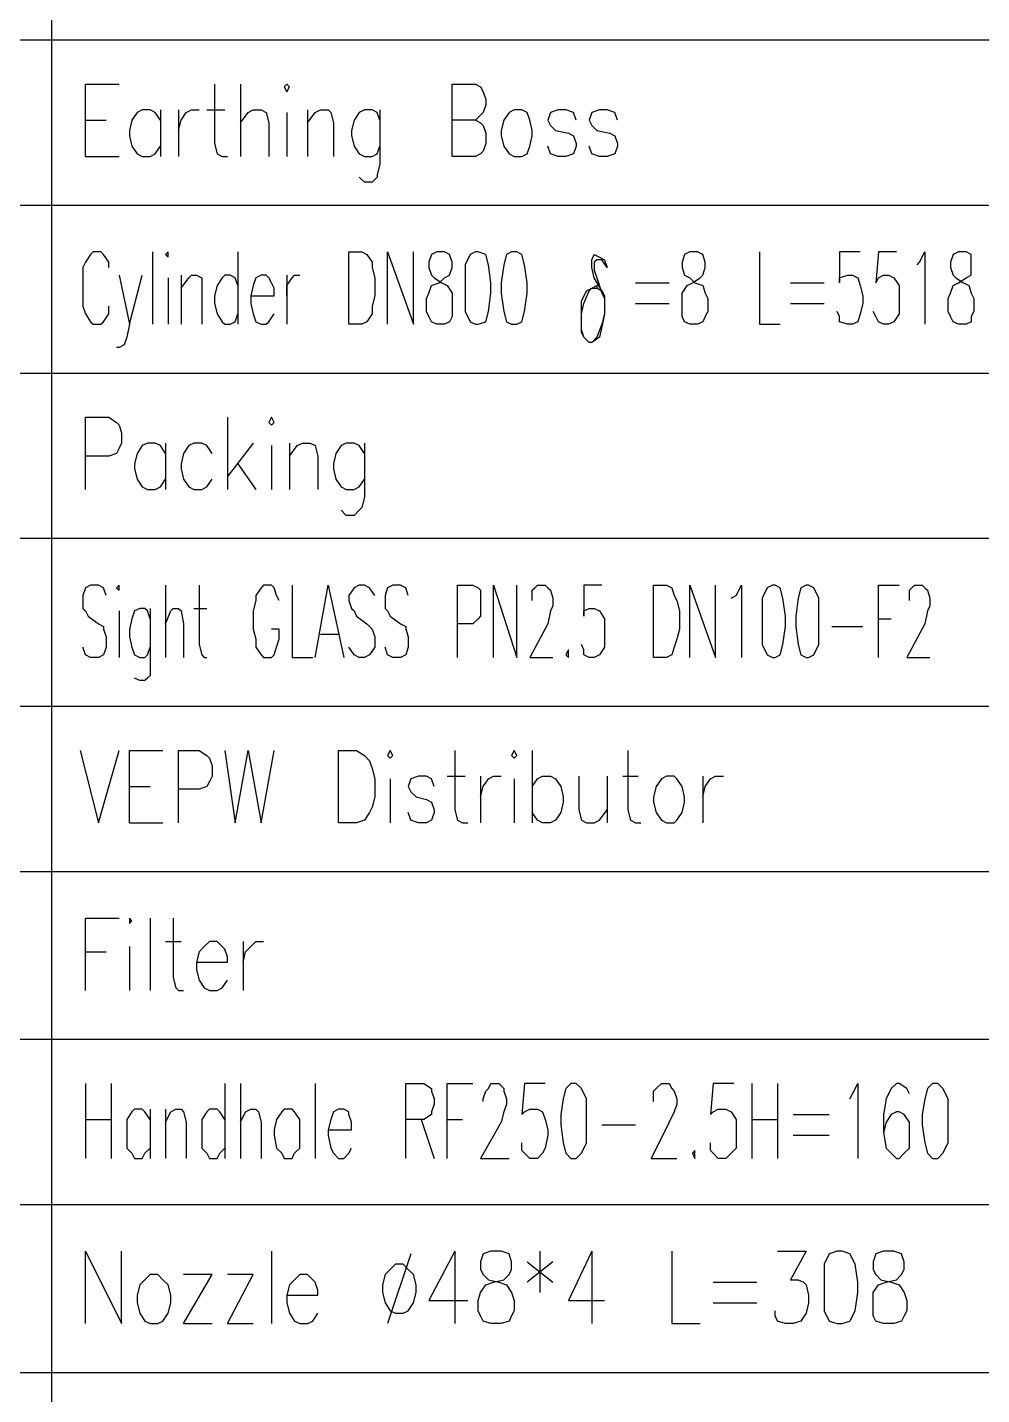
# Model space of a CAD drawing. Extents: x 13.06 to 16.25, y 9.33 to 13.85.
# Drawn here: x 15.475 to 15.7213, y 10.4217 to 10.7747 of the extents above; entities that cross this region are included whole.
import ezdxf

# ---------------------------------------------------------------- set-up
doc = ezdxf.new("R2010")
doc.units = 0
doc.header["$MEASUREMENT"] = 0
doc.linetypes.add('AUSGEZOGEN', pattern=[0])
doc.layers.get('0').update_dxf_attribs({"linetype": 'AUSGEZOGEN'})

msp = doc.modelspace()

# ---------------------------------------------------------------- linework, layer by layer
for points in [[(15.48133, 10.77133), (15.48133, 10.81467)], [(16.19667, 10.77133), (15.22867, 10.77133)], [(15.48133, 10.72867), (15.48133, 10.77133)], [(15.49, 10.74133), (15.49, 10.76), (15.49, 10.76), (15.49867, 10.76)], [(15.52333, 10.76), (15.52333, 10.74467), (15.52333, 10.74467), (15.524, 10.742), (15.524, 10.742), (15.52533, 10.74133), (15.52533, 10.74133), (15.52667, 10.74133)], [(15.53, 10.76), (15.53, 10.74133)], [(15.54133, 10.75933), (15.542, 10.758), (15.542, 10.758), (15.54267, 10.75933), (15.54267, 10.75933), (15.542, 10.76), (15.542, 10.76), (15.54133, 10.75933), (15.54133, 10.75933)], [(15.58467, 10.74133), (15.58467, 10.76), (15.58467, 10.76), (15.59067, 10.76), (15.59067, 10.76), (15.592, 10.75933), (15.592, 10.75933), (15.59267, 10.758), (15.59267, 10.758), (15.59333, 10.756), (15.59333, 10.756), (15.59333, 10.75467), (15.59333, 10.75467), (15.59267, 10.75267), (15.59267, 10.75267), (15.592, 10.752), (15.592, 10.752), (15.59067, 10.75067), (15.59067, 10.75067), (15.58467, 10.75067)], [(15.50933, 10.75067), (15.508, 10.75267), (15.508, 10.75267), (15.50667, 10.75333), (15.50667, 10.75333), (15.50467, 10.75333), (15.50467, 10.75333), (15.50333, 10.75267), (15.50333, 10.75267), (15.502, 10.75067), (15.502, 10.75067), (15.50133, 10.748), (15.50133, 10.748), (15.50133, 10.74667), (15.50133, 10.74667), (15.502, 10.744), (15.502, 10.744), (15.50333, 10.742), (15.50333, 10.742), (15.50467, 10.74133), (15.50467, 10.74133), (15.50667, 10.74133), (15.50667, 10.74133), (15.508, 10.742), (15.508, 10.742), (15.50933, 10.744)], [(15.50933, 10.75333), (15.50933, 10.74133)], [(15.514, 10.75333), (15.514, 10.74133)], [(15.514, 10.748), (15.51467, 10.75067), (15.51467, 10.75067), (15.516, 10.75267), (15.516, 10.75267), (15.51733, 10.75333), (15.51733, 10.75333), (15.51933, 10.75333)], [(15.52133, 10.75333), (15.526, 10.75333)], [(15.53, 10.75), (15.532, 10.75267), (15.532, 10.75267), (15.53333, 10.75333), (15.53333, 10.75333), (15.53533, 10.75333), (15.53533, 10.75333), (15.53667, 10.75267), (15.53667, 10.75267), (15.53733, 10.75), (15.53733, 10.75), (15.53733, 10.74133)], [(15.542, 10.75267), (15.542, 10.74133)], [(15.54733, 10.75333), (15.54733, 10.74133)], [(15.54733, 10.75), (15.54933, 10.75267), (15.54933, 10.75267), (15.55067, 10.75333), (15.55067, 10.75333), (15.55267, 10.75333), (15.55267, 10.75333), (15.55333, 10.75267), (15.55333, 10.75267), (15.554, 10.75), (15.554, 10.75), (15.554, 10.74133)], [(15.566, 10.75067), (15.56533, 10.75267), (15.56533, 10.75267), (15.564, 10.75333), (15.564, 10.75333), (15.562, 10.75333), (15.562, 10.75333), (15.56067, 10.75267), (15.56067, 10.75267), (15.55933, 10.75067), (15.55933, 10.75067), (15.55867, 10.748), (15.55867, 10.748), (15.55867, 10.74667), (15.55867, 10.74667), (15.55933, 10.744), (15.55933, 10.744), (15.56067, 10.742), (15.56067, 10.742), (15.562, 10.74133), (15.562, 10.74133), (15.564, 10.74133), (15.564, 10.74133), (15.56533, 10.742), (15.56533, 10.742), (15.566, 10.744)], [(15.566, 10.75333), (15.566, 10.73933), (15.566, 10.73933), (15.56533, 10.73667), (15.56533, 10.73667), (15.56533, 10.736), (15.56533, 10.736), (15.564, 10.73467), (15.564, 10.73467), (15.562, 10.73467), (15.562, 10.73467), (15.56067, 10.736)], [(15.60067, 10.75333), (15.59933, 10.75267), (15.59933, 10.75267), (15.598, 10.75067), (15.598, 10.75067), (15.59733, 10.748), (15.59733, 10.748), (15.59733, 10.74667), (15.59733, 10.74667), (15.598, 10.744), (15.598, 10.744), (15.59933, 10.742), (15.59933, 10.742), (15.60067, 10.74133), (15.60067, 10.74133), (15.60267, 10.74133), (15.60267, 10.74133), (15.604, 10.742), (15.604, 10.742), (15.60467, 10.744), (15.60467, 10.744), (15.60533, 10.74667), (15.60533, 10.74667), (15.60533, 10.748), (15.60533, 10.748), (15.60467, 10.75067), (15.60467, 10.75067), (15.604, 10.75267), (15.604, 10.75267), (15.60267, 10.75333), (15.60267, 10.75333), (15.60067, 10.75333), (15.60067, 10.75333)], [(15.61667, 10.75067), (15.616, 10.75267), (15.616, 10.75267), (15.614, 10.75333), (15.614, 10.75333), (15.612, 10.75333), (15.612, 10.75333), (15.61, 10.75267), (15.61, 10.75267), (15.60933, 10.75067), (15.60933, 10.75067), (15.61, 10.74933), (15.61, 10.74933), (15.61133, 10.748), (15.61133, 10.748), (15.61467, 10.74733), (15.61467, 10.74733), (15.616, 10.74667), (15.616, 10.74667), (15.61667, 10.74467), (15.61667, 10.74467), (15.61667, 10.744), (15.61667, 10.744), (15.616, 10.742), (15.616, 10.742), (15.614, 10.74133), (15.614, 10.74133), (15.612, 10.74133), (15.612, 10.74133), (15.61, 10.742), (15.61, 10.742), (15.60933, 10.744)], [(15.62733, 10.75067), (15.62667, 10.75267), (15.62667, 10.75267), (15.62467, 10.75333), (15.62467, 10.75333), (15.62267, 10.75333), (15.62267, 10.75333), (15.62067, 10.75267), (15.62067, 10.75267), (15.62, 10.75067), (15.62, 10.75067), (15.62067, 10.74933), (15.62067, 10.74933), (15.622, 10.748), (15.622, 10.748), (15.62533, 10.74733), (15.62533, 10.74733), (15.62667, 10.74667), (15.62667, 10.74667), (15.62733, 10.74467), (15.62733, 10.74467), (15.62733, 10.744), (15.62733, 10.744), (15.62667, 10.742), (15.62667, 10.742), (15.62467, 10.74133), (15.62467, 10.74133), (15.62267, 10.74133), (15.62267, 10.74133), (15.62067, 10.742), (15.62067, 10.742), (15.62, 10.744)], [(15.49, 10.75067), (15.49533, 10.75067)], [(15.59067, 10.75067), (15.592, 10.75), (15.592, 10.75), (15.59267, 10.74933), (15.59267, 10.74933), (15.59333, 10.74733), (15.59333, 10.74733), (15.59333, 10.74467), (15.59333, 10.74467), (15.59267, 10.74267), (15.59267, 10.74267), (15.592, 10.742), (15.592, 10.742), (15.59067, 10.74133), (15.59067, 10.74133), (15.58467, 10.74133)], [(15.49, 10.74133), (15.49867, 10.74133)], [(16.19667, 10.72867), (15.22867, 10.72867)], [(15.48133, 10.68533), (15.48133, 10.72867)], [(15.496, 10.71267), (15.496, 10.714), (15.496, 10.714), (15.49467, 10.716), (15.49467, 10.716), (15.494, 10.71667), (15.494, 10.71667), (15.492, 10.71667), (15.492, 10.71667), (15.49133, 10.716), (15.49133, 10.716), (15.49, 10.714), (15.49, 10.714), (15.48933, 10.71267), (15.48933, 10.71267), (15.48933, 10.70267), (15.48933, 10.70267), (15.49, 10.70067), (15.49, 10.70067), (15.49133, 10.69867), (15.49133, 10.69867), (15.492, 10.698), (15.492, 10.698), (15.494, 10.698), (15.494, 10.698), (15.49467, 10.69867), (15.49467, 10.69867), (15.496, 10.70067), (15.496, 10.70067), (15.496, 10.70267)], [(15.50733, 10.71667), (15.50733, 10.698)], [(15.51067, 10.716), (15.51133, 10.71533), (15.51133, 10.71533), (15.51133, 10.71667), (15.51133, 10.71667), (15.51067, 10.716), (15.51067, 10.716)], [(15.52933, 10.71667), (15.52933, 10.698)], [(15.558, 10.698), (15.558, 10.71667), (15.558, 10.71667), (15.56133, 10.71667), (15.56133, 10.71667), (15.56267, 10.716), (15.56267, 10.716), (15.564, 10.714), (15.564, 10.714), (15.564, 10.71267), (15.564, 10.71267), (15.56467, 10.71), (15.56467, 10.71), (15.56467, 10.70533), (15.56467, 10.70533), (15.564, 10.70267), (15.564, 10.70267), (15.564, 10.70067), (15.564, 10.70067), (15.56267, 10.69867), (15.56267, 10.69867), (15.56133, 10.698), (15.56133, 10.698), (15.558, 10.698), (15.558, 10.698)], [(15.568, 10.698), (15.568, 10.71667), (15.568, 10.71667), (15.57467, 10.698), (15.57467, 10.698), (15.57467, 10.71667)], [(15.58067, 10.71667), (15.57933, 10.716), (15.57933, 10.716), (15.57867, 10.714), (15.57867, 10.714), (15.57867, 10.71267), (15.57867, 10.71267), (15.57933, 10.71067), (15.57933, 10.71067), (15.58, 10.71), (15.58, 10.71), (15.582, 10.70867), (15.582, 10.70867), (15.58333, 10.708), (15.58333, 10.708), (15.58467, 10.706), (15.58467, 10.706), (15.58467, 10.7), (15.58467, 10.7), (15.584, 10.69867), (15.584, 10.69867), (15.58267, 10.698), (15.58267, 10.698), (15.58067, 10.698), (15.58067, 10.698), (15.57933, 10.69867), (15.57933, 10.69867), (15.57867, 10.7), (15.57867, 10.7), (15.578, 10.70133), (15.578, 10.70133), (15.578, 10.70467), (15.578, 10.70467), (15.57867, 10.706), (15.57867, 10.706), (15.57933, 10.708), (15.57933, 10.708), (15.58133, 10.70867), (15.58133, 10.70867), (15.58267, 10.71), (15.58267, 10.71), (15.584, 10.71067), (15.584, 10.71067), (15.58467, 10.71267), (15.58467, 10.71267), (15.58467, 10.714), (15.58467, 10.714), (15.584, 10.716), (15.584, 10.716), (15.58267, 10.71667), (15.58267, 10.71667), (15.58067, 10.71667), (15.58067, 10.71667)], [(15.59067, 10.71667), (15.58933, 10.716), (15.58933, 10.716), (15.588, 10.71333), (15.588, 10.71333), (15.588, 10.70133), (15.588, 10.70133), (15.58933, 10.69867), (15.58933, 10.69867), (15.59067, 10.698), (15.59067, 10.698), (15.59133, 10.698), (15.59133, 10.698), (15.59333, 10.69867), (15.59333, 10.69867), (15.594, 10.70133), (15.594, 10.70133), (15.59467, 10.706), (15.59467, 10.706), (15.59467, 10.70867), (15.59467, 10.70867), (15.594, 10.71333), (15.594, 10.71333), (15.59333, 10.716), (15.59333, 10.716), (15.59133, 10.71667), (15.59133, 10.71667), (15.59067, 10.71667), (15.59067, 10.71667)], [(15.6, 10.71667), (15.59867, 10.716), (15.59867, 10.716), (15.598, 10.71333), (15.598, 10.71333), (15.59733, 10.70867), (15.59733, 10.70867), (15.59733, 10.706), (15.59733, 10.706), (15.598, 10.70133), (15.598, 10.70133), (15.59867, 10.69867), (15.59867, 10.69867), (15.6, 10.698), (15.6, 10.698), (15.60133, 10.698), (15.60133, 10.698), (15.60267, 10.69867), (15.60267, 10.69867), (15.60333, 10.70133), (15.60333, 10.70133), (15.604, 10.706), (15.604, 10.706), (15.604, 10.70867), (15.604, 10.70867), (15.60333, 10.71333), (15.60333, 10.71333), (15.60267, 10.716), (15.60267, 10.716), (15.60133, 10.71667), (15.60133, 10.71667), (15.6, 10.71667), (15.6, 10.71667)], [(15.62, 10.69333), (15.61867, 10.69467), (15.61867, 10.69467), (15.618, 10.696), (15.618, 10.696), (15.618, 10.704), (15.618, 10.704), (15.61933, 10.70667), (15.61933, 10.70667), (15.62067, 10.70733), (15.62067, 10.70733), (15.622, 10.70733), (15.622, 10.70733), (15.62333, 10.70667), (15.62333, 10.70667), (15.62133, 10.71), (15.62133, 10.71), (15.62067, 10.71267), (15.62067, 10.71267), (15.62067, 10.71467), (15.62067, 10.71467), (15.62133, 10.716), (15.62133, 10.716), (15.62267, 10.71533), (15.62267, 10.71533), (15.624, 10.71467), (15.624, 10.71467), (15.62467, 10.71267), (15.62467, 10.71267), (15.62333, 10.71467), (15.62333, 10.71467), (15.622, 10.71467), (15.622, 10.71467), (15.62133, 10.714), (15.62133, 10.714), (15.62133, 10.712), (15.62133, 10.712), (15.622, 10.71), (15.622, 10.71), (15.62333, 10.706), (15.62333, 10.706), (15.624, 10.70467), (15.624, 10.70467), (15.624, 10.70067), (15.624, 10.70067), (15.62333, 10.698), (15.62333, 10.698), (15.622, 10.69467), (15.622, 10.69467), (15.62067, 10.69333), (15.62067, 10.69333), (15.62, 10.69333), (15.62, 10.69333)], [(15.646, 10.71667), (15.64467, 10.716), (15.64467, 10.716), (15.644, 10.714), (15.644, 10.714), (15.644, 10.71267), (15.644, 10.71267), (15.64467, 10.71067), (15.64467, 10.71067), (15.646, 10.71), (15.646, 10.71), (15.64733, 10.70867), (15.64733, 10.70867), (15.64933, 10.708), (15.64933, 10.708), (15.65, 10.706), (15.65, 10.706), (15.65067, 10.70467), (15.65067, 10.70467), (15.65067, 10.70133), (15.65067, 10.70133), (15.65, 10.7), (15.65, 10.7), (15.64933, 10.69867), (15.64933, 10.69867), (15.648, 10.698), (15.648, 10.698), (15.646, 10.698), (15.646, 10.698), (15.64467, 10.69867), (15.64467, 10.69867), (15.644, 10.7), (15.644, 10.7), (15.644, 10.706), (15.644, 10.706), (15.64533, 10.708), (15.64533, 10.708), (15.64667, 10.70867), (15.64667, 10.70867), (15.64867, 10.71), (15.64867, 10.71), (15.64933, 10.71067), (15.64933, 10.71067), (15.65, 10.71267), (15.65, 10.71267), (15.65, 10.714), (15.65, 10.714), (15.64933, 10.716), (15.64933, 10.716), (15.648, 10.71667), (15.648, 10.71667), (15.646, 10.71667), (15.646, 10.71667)], [(15.664, 10.71667), (15.664, 10.698), (15.664, 10.698), (15.66933, 10.698)], [(15.69, 10.71667), (15.68467, 10.71667), (15.68467, 10.71667), (15.68467, 10.70867), (15.68467, 10.70867), (15.68467, 10.71), (15.68467, 10.71), (15.68667, 10.71067), (15.68667, 10.71067), (15.688, 10.71067), (15.688, 10.71067), (15.68933, 10.71), (15.68933, 10.71), (15.69, 10.708), (15.69, 10.708), (15.69067, 10.70533), (15.69067, 10.70533), (15.69067, 10.70333), (15.69067, 10.70333), (15.69, 10.70067), (15.69, 10.70067), (15.68933, 10.69867), (15.68933, 10.69867), (15.688, 10.698), (15.688, 10.698), (15.68667, 10.698), (15.68667, 10.698), (15.68467, 10.69867), (15.68467, 10.69867), (15.68467, 10.7), (15.68467, 10.7), (15.684, 10.70133)], [(15.69933, 10.71667), (15.69467, 10.71667), (15.69467, 10.71667), (15.694, 10.70867), (15.694, 10.70867), (15.69467, 10.71), (15.69467, 10.71), (15.696, 10.71067), (15.696, 10.71067), (15.69733, 10.71067), (15.69733, 10.71067), (15.69867, 10.71), (15.69867, 10.71), (15.7, 10.708), (15.7, 10.708), (15.7, 10.70067), (15.7, 10.70067), (15.69867, 10.69867), (15.69867, 10.69867), (15.69733, 10.698), (15.69733, 10.698), (15.696, 10.698), (15.696, 10.698), (15.69467, 10.69867), (15.69467, 10.69867), (15.694, 10.7), (15.694, 10.7), (15.69333, 10.70133)], [(15.70467, 10.71333), (15.70533, 10.714), (15.70533, 10.714), (15.70667, 10.71667), (15.70667, 10.71667), (15.70667, 10.698)], [(15.71533, 10.71667), (15.714, 10.716), (15.714, 10.716), (15.71333, 10.714), (15.71333, 10.714), (15.71333, 10.71267), (15.71333, 10.71267), (15.714, 10.71067), (15.714, 10.71067), (15.71467, 10.71), (15.71467, 10.71), (15.71667, 10.70867), (15.71667, 10.70867), (15.718, 10.708), (15.718, 10.708), (15.71867, 10.706), (15.71867, 10.706), (15.71933, 10.70467), (15.71933, 10.70467), (15.71933, 10.70133), (15.71933, 10.70133), (15.71867, 10.7), (15.71867, 10.7), (15.71867, 10.69867), (15.71867, 10.69867), (15.71733, 10.698), (15.71733, 10.698), (15.71533, 10.698), (15.71533, 10.698), (15.714, 10.69867), (15.714, 10.69867), (15.71333, 10.7), (15.71333, 10.7), (15.71267, 10.70133), (15.71267, 10.70133), (15.71267, 10.70467), (15.71267, 10.70467), (15.71333, 10.706), (15.71333, 10.706), (15.714, 10.708), (15.714, 10.708), (15.71533, 10.70867), (15.71533, 10.70867), (15.71733, 10.71), (15.71733, 10.71), (15.71867, 10.71067), (15.71867, 10.71067), (15.71867, 10.716), (15.71867, 10.716), (15.71733, 10.71667), (15.71733, 10.71667), (15.71533, 10.71667), (15.71533, 10.71667)], [(15.49867, 10.71067), (15.50133, 10.698), (15.50133, 10.698), (15.50467, 10.71067)], [(15.51467, 10.71067), (15.51467, 10.698)], [(15.51467, 10.70733), (15.51667, 10.71), (15.51667, 10.71), (15.51733, 10.71067), (15.51733, 10.71067), (15.51867, 10.71067), (15.51867, 10.71067), (15.52, 10.71), (15.52, 10.71), (15.52, 10.698)], [(15.52933, 10.708), (15.52867, 10.71), (15.52867, 10.71), (15.52733, 10.71067), (15.52733, 10.71067), (15.526, 10.71067), (15.526, 10.71067), (15.52533, 10.71), (15.52533, 10.71), (15.524, 10.708), (15.524, 10.708), (15.52333, 10.70533), (15.52333, 10.70533), (15.52333, 10.70333), (15.52333, 10.70333), (15.524, 10.70067), (15.524, 10.70067), (15.52533, 10.69867), (15.52533, 10.69867), (15.526, 10.698), (15.526, 10.698), (15.52733, 10.698), (15.52733, 10.698), (15.52867, 10.69867), (15.52867, 10.69867), (15.52933, 10.70067)], [(15.53267, 10.70533), (15.53867, 10.70533), (15.53867, 10.70533), (15.53867, 10.70733), (15.53867, 10.70733), (15.538, 10.70867), (15.538, 10.70867), (15.53733, 10.71), (15.53733, 10.71), (15.53667, 10.71067), (15.53667, 10.71067), (15.53533, 10.71067), (15.53533, 10.71067), (15.534, 10.71), (15.534, 10.71), (15.53333, 10.708), (15.53333, 10.708), (15.53267, 10.70533), (15.53267, 10.70533), (15.53267, 10.70333), (15.53267, 10.70333), (15.53333, 10.70067), (15.53333, 10.70067), (15.534, 10.69867), (15.534, 10.69867), (15.53533, 10.698), (15.53533, 10.698), (15.53667, 10.698), (15.53667, 10.698), (15.53733, 10.69867), (15.53733, 10.69867), (15.53867, 10.70067)], [(15.542, 10.71067), (15.542, 10.698)], [(15.542, 10.70533), (15.542, 10.708), (15.542, 10.708), (15.54333, 10.71), (15.54333, 10.71), (15.544, 10.71067), (15.544, 10.71067), (15.54533, 10.71067)], [(15.51133, 10.71), (15.51133, 10.698)], [(15.61867, 10.69467), (15.618, 10.69667), (15.618, 10.69667), (15.618, 10.70067), (15.618, 10.70067), (15.61867, 10.70333), (15.61867, 10.70333), (15.62, 10.70667), (15.62, 10.70667), (15.62067, 10.70733), (15.62067, 10.70733), (15.622, 10.708), (15.622, 10.708), (15.622, 10.70733), (15.622, 10.70733), (15.62333, 10.70667), (15.62333, 10.70667), (15.624, 10.70533), (15.624, 10.70533), (15.624, 10.70067), (15.624, 10.70067), (15.62333, 10.69733), (15.62333, 10.69733), (15.62267, 10.69467), (15.62267, 10.69467), (15.62067, 10.69333)], [(15.632, 10.70867), (15.64067, 10.70867)], [(15.672, 10.70867), (15.68067, 10.70867)], [(15.632, 10.70333), (15.64067, 10.70333)], [(15.672, 10.70333), (15.68067, 10.70333)], [(15.50133, 10.698), (15.50067, 10.69467), (15.50067, 10.69467), (15.5, 10.69267), (15.5, 10.69267), (15.49867, 10.692), (15.49867, 10.692), (15.498, 10.692)], [(16.19667, 10.68533), (15.22867, 10.68533)], [(15.48133, 10.64267), (15.48133, 10.68533)], [(15.49, 10.65533), (15.49, 10.674), (15.49, 10.674), (15.496, 10.674), (15.496, 10.674), (15.498, 10.67267), (15.498, 10.67267), (15.49867, 10.672), (15.49867, 10.672), (15.49933, 10.67), (15.49933, 10.67), (15.49933, 10.66733), (15.49933, 10.66733), (15.49867, 10.666), (15.49867, 10.666), (15.498, 10.66467), (15.498, 10.66467), (15.496, 10.664), (15.496, 10.664), (15.49, 10.664)], [(15.52667, 10.674), (15.52667, 10.65533)], [(15.53733, 10.67267), (15.538, 10.672), (15.538, 10.672), (15.53867, 10.67267), (15.53867, 10.67267), (15.538, 10.674), (15.538, 10.674), (15.53733, 10.67267), (15.53733, 10.67267)], [(15.51067, 10.66467), (15.50933, 10.66667), (15.50933, 10.66667), (15.508, 10.66733), (15.508, 10.66733), (15.506, 10.66733), (15.506, 10.66733), (15.50467, 10.66667), (15.50467, 10.66667), (15.50333, 10.66467), (15.50333, 10.66467), (15.50267, 10.662), (15.50267, 10.662), (15.50267, 10.66067), (15.50267, 10.66067), (15.50333, 10.658), (15.50333, 10.658), (15.50467, 10.656), (15.50467, 10.656), (15.506, 10.65533), (15.506, 10.65533), (15.508, 10.65533), (15.508, 10.65533), (15.50933, 10.656), (15.50933, 10.656), (15.51067, 10.658)], [(15.51067, 10.66733), (15.51067, 10.65533)], [(15.52267, 10.66467), (15.52133, 10.66667), (15.52133, 10.66667), (15.52, 10.66733), (15.52, 10.66733), (15.518, 10.66733), (15.518, 10.66733), (15.51667, 10.66667), (15.51667, 10.66667), (15.51533, 10.66467), (15.51533, 10.66467), (15.51467, 10.662), (15.51467, 10.662), (15.51467, 10.66067), (15.51467, 10.66067), (15.51533, 10.658), (15.51533, 10.658), (15.51667, 10.656), (15.51667, 10.656), (15.518, 10.65533), (15.518, 10.65533), (15.52, 10.65533), (15.52, 10.65533), (15.52133, 10.656), (15.52133, 10.656), (15.52267, 10.658)], [(15.53333, 10.66733), (15.52667, 10.65867)], [(15.538, 10.66667), (15.538, 10.65533)], [(15.54267, 10.66733), (15.54267, 10.65533)], [(15.54267, 10.664), (15.54467, 10.66667), (15.54467, 10.66667), (15.546, 10.66733), (15.546, 10.66733), (15.548, 10.66733), (15.548, 10.66733), (15.54933, 10.66667), (15.54933, 10.66667), (15.55, 10.664), (15.55, 10.664), (15.55, 10.65533)], [(15.562, 10.66467), (15.56067, 10.66667), (15.56067, 10.66667), (15.55933, 10.66733), (15.55933, 10.66733), (15.55733, 10.66733), (15.55733, 10.66733), (15.556, 10.66667), (15.556, 10.66667), (15.55467, 10.66467), (15.55467, 10.66467), (15.554, 10.662), (15.554, 10.662), (15.554, 10.66067), (15.554, 10.66067), (15.55467, 10.658), (15.55467, 10.658), (15.556, 10.656), (15.556, 10.656), (15.55733, 10.65533), (15.55733, 10.65533), (15.55933, 10.65533), (15.55933, 10.65533), (15.56067, 10.656), (15.56067, 10.656), (15.562, 10.658)], [(15.562, 10.66733), (15.562, 10.65333), (15.562, 10.65333), (15.56133, 10.65067), (15.56133, 10.65067), (15.56067, 10.65), (15.56067, 10.65), (15.55933, 10.64867), (15.55933, 10.64867), (15.55733, 10.64867), (15.55733, 10.64867), (15.556, 10.65)], [(15.52933, 10.662), (15.534, 10.65533)], [(16.19667, 10.64267), (15.22867, 10.64267)], [(15.48133, 10.59933), (15.48133, 10.64267)], [(15.49533, 10.628), (15.49467, 10.63), (15.49467, 10.63), (15.49333, 10.63067), (15.49333, 10.63067), (15.49133, 10.63067), (15.49133, 10.63067), (15.49, 10.63), (15.49, 10.63), (15.48933, 10.628), (15.48933, 10.628), (15.48933, 10.62467), (15.48933, 10.62467), (15.49, 10.624), (15.49, 10.624), (15.49067, 10.62267), (15.49067, 10.62267), (15.49333, 10.62067), (15.49333, 10.62067), (15.49467, 10.62), (15.49467, 10.62), (15.49467, 10.61933), (15.49467, 10.61933), (15.49533, 10.61733), (15.49533, 10.61733), (15.49533, 10.61467), (15.49533, 10.61467), (15.49467, 10.61267), (15.49467, 10.61267), (15.49333, 10.612), (15.49333, 10.612), (15.49133, 10.612), (15.49133, 10.612), (15.49, 10.61267), (15.49, 10.61267), (15.48933, 10.61467)], [(15.498, 10.63), (15.49867, 10.62933), (15.49867, 10.62933), (15.49867, 10.63067), (15.49867, 10.63067), (15.498, 10.63), (15.498, 10.63)], [(15.51067, 10.63067), (15.51067, 10.612)], [(15.51933, 10.63067), (15.51933, 10.61533), (15.51933, 10.61533), (15.52, 10.61267), (15.52, 10.61267), (15.52067, 10.612), (15.52067, 10.612), (15.52133, 10.612)], [(15.54, 10.62667), (15.53933, 10.628), (15.53933, 10.628), (15.53867, 10.63), (15.53867, 10.63), (15.538, 10.63067), (15.538, 10.63067), (15.536, 10.63067), (15.536, 10.63067), (15.53533, 10.63), (15.53533, 10.63), (15.534, 10.628), (15.534, 10.628), (15.534, 10.62667), (15.534, 10.62667), (15.53333, 10.624), (15.53333, 10.624), (15.53333, 10.61933), (15.53333, 10.61933), (15.534, 10.61667), (15.534, 10.61667), (15.534, 10.61467), (15.534, 10.61467), (15.53533, 10.61267), (15.53533, 10.61267), (15.536, 10.612), (15.536, 10.612), (15.538, 10.612), (15.538, 10.612), (15.53867, 10.61267), (15.53867, 10.61267), (15.53933, 10.61467), (15.53933, 10.61467), (15.54, 10.61667), (15.54, 10.61667), (15.54, 10.61933), (15.54, 10.61933), (15.538, 10.61933)], [(15.54333, 10.63067), (15.54333, 10.612), (15.54333, 10.612), (15.54867, 10.612)], [(15.54933, 10.612), (15.55267, 10.63067), (15.55267, 10.63067), (15.55667, 10.612)], [(15.56467, 10.628), (15.56333, 10.63), (15.56333, 10.63), (15.562, 10.63067), (15.562, 10.63067), (15.56067, 10.63067), (15.56067, 10.63067), (15.55933, 10.63), (15.55933, 10.63), (15.558, 10.628), (15.558, 10.628), (15.558, 10.62667), (15.558, 10.62667), (15.55867, 10.62467), (15.55867, 10.62467), (15.55933, 10.624), (15.55933, 10.624), (15.56, 10.62267), (15.56, 10.62267), (15.56267, 10.62067), (15.56267, 10.62067), (15.56333, 10.62), (15.56333, 10.62), (15.564, 10.61933), (15.564, 10.61933), (15.56467, 10.61733), (15.56467, 10.61733), (15.56467, 10.61467), (15.56467, 10.61467), (15.56333, 10.61267), (15.56333, 10.61267), (15.562, 10.612), (15.562, 10.612), (15.56067, 10.612), (15.56067, 10.612), (15.55933, 10.61267), (15.55933, 10.61267), (15.558, 10.61467)], [(15.57333, 10.628), (15.57267, 10.63), (15.57267, 10.63), (15.57133, 10.63067), (15.57133, 10.63067), (15.56933, 10.63067), (15.56933, 10.63067), (15.568, 10.63), (15.568, 10.63), (15.56733, 10.628), (15.56733, 10.628), (15.56733, 10.62467), (15.56733, 10.62467), (15.568, 10.624), (15.568, 10.624), (15.56867, 10.62267), (15.56867, 10.62267), (15.57133, 10.62067), (15.57133, 10.62067), (15.57267, 10.62), (15.57267, 10.62), (15.57267, 10.61933), (15.57267, 10.61933), (15.57333, 10.61733), (15.57333, 10.61733), (15.57333, 10.61467), (15.57333, 10.61467), (15.57267, 10.61267), (15.57267, 10.61267), (15.57133, 10.612), (15.57133, 10.612), (15.56933, 10.612), (15.56933, 10.612), (15.568, 10.61267), (15.568, 10.61267), (15.56733, 10.61467)], [(15.586, 10.612), (15.586, 10.63067), (15.586, 10.63067), (15.59, 10.63067), (15.59, 10.63067), (15.59133, 10.63), (15.59133, 10.63), (15.592, 10.62933), (15.592, 10.62933), (15.592, 10.62267), (15.592, 10.62267), (15.59133, 10.622), (15.59133, 10.622), (15.59, 10.62067), (15.59, 10.62067), (15.586, 10.62067)], [(15.59533, 10.612), (15.59533, 10.63067), (15.59533, 10.63067), (15.60133, 10.612), (15.60133, 10.612), (15.60133, 10.63067)], [(15.60533, 10.62667), (15.60533, 10.62933), (15.60533, 10.62933), (15.606, 10.63), (15.606, 10.63), (15.60667, 10.63067), (15.60667, 10.63067), (15.60867, 10.63067), (15.60867, 10.63067), (15.60933, 10.63), (15.60933, 10.63), (15.61, 10.62933), (15.61, 10.62933), (15.61067, 10.62733), (15.61067, 10.62733), (15.61067, 10.62533), (15.61067, 10.62533), (15.61, 10.624), (15.61, 10.624), (15.60933, 10.62067), (15.60933, 10.62067), (15.60467, 10.612), (15.60467, 10.612), (15.61067, 10.612)], [(15.62333, 10.63067), (15.61867, 10.63067), (15.61867, 10.63067), (15.61867, 10.62267), (15.61867, 10.62267), (15.61867, 10.624), (15.61867, 10.624), (15.62, 10.62467), (15.62, 10.62467), (15.62133, 10.62467), (15.62133, 10.62467), (15.62267, 10.624), (15.62267, 10.624), (15.624, 10.622), (15.624, 10.622), (15.624, 10.61467), (15.624, 10.61467), (15.62267, 10.61267), (15.62267, 10.61267), (15.62133, 10.612), (15.62133, 10.612), (15.62, 10.612), (15.62, 10.612), (15.61867, 10.61267), (15.61867, 10.61267), (15.61867, 10.614), (15.61867, 10.614), (15.618, 10.61533)], [(15.63667, 10.612), (15.63667, 10.63067), (15.63667, 10.63067), (15.64, 10.63067), (15.64, 10.63067), (15.64133, 10.63), (15.64133, 10.63), (15.642, 10.628), (15.642, 10.628), (15.64267, 10.62667), (15.64267, 10.62667), (15.64333, 10.624), (15.64333, 10.624), (15.64333, 10.61933), (15.64333, 10.61933), (15.64267, 10.61667), (15.64267, 10.61667), (15.642, 10.61467), (15.642, 10.61467), (15.64133, 10.61267), (15.64133, 10.61267), (15.64, 10.612), (15.64, 10.612), (15.63667, 10.612), (15.63667, 10.612)], [(15.646, 10.612), (15.646, 10.63067), (15.646, 10.63067), (15.65267, 10.612), (15.65267, 10.612), (15.65267, 10.63067)], [(15.65667, 10.62733), (15.658, 10.628), (15.658, 10.628), (15.65933, 10.63067), (15.65933, 10.63067), (15.65933, 10.612)], [(15.66733, 10.63067), (15.666, 10.63), (15.666, 10.63), (15.66467, 10.62733), (15.66467, 10.62733), (15.66467, 10.61533), (15.66467, 10.61533), (15.666, 10.61267), (15.666, 10.61267), (15.66733, 10.612), (15.66733, 10.612), (15.668, 10.612), (15.668, 10.612), (15.66933, 10.61267), (15.66933, 10.61267), (15.67, 10.61533), (15.67, 10.61533), (15.67067, 10.62), (15.67067, 10.62), (15.67067, 10.62267), (15.67067, 10.62267), (15.67, 10.62733), (15.67, 10.62733), (15.66933, 10.63), (15.66933, 10.63), (15.668, 10.63067), (15.668, 10.63067), (15.66733, 10.63067), (15.66733, 10.63067)], [(15.676, 10.63067), (15.67467, 10.63), (15.67467, 10.63), (15.674, 10.62733), (15.674, 10.62733), (15.67333, 10.62267), (15.67333, 10.62267), (15.67333, 10.62), (15.67333, 10.62), (15.674, 10.61533), (15.674, 10.61533), (15.67467, 10.61267), (15.67467, 10.61267), (15.676, 10.612), (15.676, 10.612), (15.67667, 10.612), (15.67667, 10.612), (15.678, 10.61267), (15.678, 10.61267), (15.67933, 10.61533), (15.67933, 10.61533), (15.67933, 10.62733), (15.67933, 10.62733), (15.678, 10.63), (15.678, 10.63), (15.67667, 10.63067), (15.67667, 10.63067), (15.676, 10.63067), (15.676, 10.63067)], [(15.69467, 10.612), (15.69467, 10.63067), (15.69467, 10.63067), (15.7, 10.63067)], [(15.70267, 10.62667), (15.70267, 10.62933), (15.70267, 10.62933), (15.70333, 10.63), (15.70333, 10.63), (15.704, 10.63067), (15.704, 10.63067), (15.706, 10.63067), (15.706, 10.63067), (15.70667, 10.63), (15.70667, 10.63), (15.70733, 10.62933), (15.70733, 10.62933), (15.708, 10.62733), (15.708, 10.62733), (15.708, 10.62533), (15.708, 10.62533), (15.70733, 10.624), (15.70733, 10.624), (15.70667, 10.62067), (15.70667, 10.62067), (15.702, 10.612), (15.702, 10.612), (15.708, 10.612)], [(15.49867, 10.624), (15.49867, 10.612)], [(15.50667, 10.622), (15.506, 10.624), (15.506, 10.624), (15.50533, 10.62467), (15.50533, 10.62467), (15.504, 10.62467), (15.504, 10.62467), (15.50267, 10.624), (15.50267, 10.624), (15.502, 10.622), (15.502, 10.622), (15.50133, 10.61933), (15.50133, 10.61933), (15.50133, 10.61733), (15.50133, 10.61733), (15.502, 10.61467), (15.502, 10.61467), (15.50267, 10.61267), (15.50267, 10.61267), (15.504, 10.612), (15.504, 10.612), (15.50533, 10.612), (15.50533, 10.612), (15.506, 10.61267), (15.506, 10.61267), (15.50667, 10.61467)], [(15.50667, 10.62467), (15.50667, 10.60733), (15.50667, 10.60733), (15.506, 10.60667), (15.506, 10.60667), (15.50533, 10.606), (15.50533, 10.606), (15.504, 10.606), (15.504, 10.606), (15.50267, 10.60667)], [(15.51067, 10.62067), (15.512, 10.624), (15.512, 10.624), (15.51267, 10.62467), (15.51267, 10.62467), (15.514, 10.62467), (15.514, 10.62467), (15.51467, 10.624), (15.51467, 10.624), (15.51533, 10.62067), (15.51533, 10.62067), (15.51533, 10.612)], [(15.518, 10.62467), (15.52133, 10.62467)], [(15.69467, 10.622), (15.698, 10.622)], [(15.68267, 10.62), (15.69067, 10.62)], [(15.55067, 10.618), (15.55533, 10.618)], [(15.61467, 10.614), (15.614, 10.61267), (15.614, 10.61267), (15.61467, 10.612), (15.61467, 10.612), (15.61467, 10.614), (15.61467, 10.614)], [(16.19667, 10.59933), (15.22867, 10.59933)], [(15.48133, 10.55667), (15.48133, 10.59933)], [(15.48867, 10.588), (15.49333, 10.56933), (15.49333, 10.56933), (15.49867, 10.588)], [(15.50133, 10.56933), (15.50133, 10.588), (15.50133, 10.588), (15.51, 10.588)], [(15.514, 10.56933), (15.514, 10.588), (15.514, 10.588), (15.51933, 10.588), (15.51933, 10.588), (15.52133, 10.58667), (15.52133, 10.58667), (15.522, 10.586), (15.522, 10.586), (15.52267, 10.584), (15.52267, 10.584), (15.52267, 10.58133), (15.52267, 10.58133), (15.522, 10.58), (15.522, 10.58), (15.52133, 10.57867), (15.52133, 10.57867), (15.51933, 10.578), (15.51933, 10.578), (15.514, 10.578)], [(15.526, 10.588), (15.52867, 10.56933), (15.52867, 10.56933), (15.532, 10.588), (15.532, 10.588), (15.53533, 10.56933), (15.53533, 10.56933), (15.53867, 10.588)], [(15.55533, 10.56933), (15.55533, 10.588), (15.55533, 10.588), (15.56, 10.588), (15.56, 10.588), (15.562, 10.58667), (15.562, 10.58667), (15.56333, 10.58533), (15.56333, 10.58533), (15.564, 10.58333), (15.564, 10.58333), (15.56467, 10.58067), (15.56467, 10.58067), (15.56467, 10.576), (15.56467, 10.576), (15.564, 10.57333), (15.564, 10.57333), (15.56333, 10.572), (15.56333, 10.572), (15.562, 10.57), (15.562, 10.57), (15.56, 10.56933), (15.56, 10.56933), (15.55533, 10.56933), (15.55533, 10.56933)], [(15.568, 10.58667), (15.56867, 10.586), (15.56867, 10.586), (15.56933, 10.58667), (15.56933, 10.58667), (15.56867, 10.588), (15.56867, 10.588), (15.568, 10.58667), (15.568, 10.58667)], [(15.58533, 10.588), (15.58533, 10.57267), (15.58533, 10.57267), (15.586, 10.57), (15.586, 10.57), (15.58733, 10.56933), (15.58733, 10.56933), (15.58867, 10.56933)], [(15.6, 10.58667), (15.60067, 10.586), (15.60067, 10.586), (15.60133, 10.58667), (15.60133, 10.58667), (15.60067, 10.588), (15.60067, 10.588), (15.6, 10.58667), (15.6, 10.58667)], [(15.60533, 10.588), (15.60533, 10.56933)], [(15.63, 10.588), (15.63, 10.57267), (15.63, 10.57267), (15.63067, 10.57), (15.63067, 10.57), (15.632, 10.56933), (15.632, 10.56933), (15.63333, 10.56933)], [(15.56867, 10.58067), (15.56867, 10.56933)], [(15.58, 10.57867), (15.57933, 10.58067), (15.57933, 10.58067), (15.578, 10.58133), (15.578, 10.58133), (15.576, 10.58133), (15.576, 10.58133), (15.574, 10.58067), (15.574, 10.58067), (15.57333, 10.57867), (15.57333, 10.57867), (15.574, 10.57733), (15.574, 10.57733), (15.57533, 10.576), (15.57533, 10.576), (15.578, 10.57533), (15.578, 10.57533), (15.57933, 10.57467), (15.57933, 10.57467), (15.58, 10.57267), (15.58, 10.57267), (15.58, 10.572), (15.58, 10.572), (15.57933, 10.57), (15.57933, 10.57), (15.578, 10.56933), (15.578, 10.56933), (15.576, 10.56933), (15.576, 10.56933), (15.574, 10.57), (15.574, 10.57), (15.57333, 10.572)], [(15.58333, 10.58133), (15.588, 10.58133)], [(15.592, 10.58133), (15.592, 10.56933)], [(15.592, 10.576), (15.59267, 10.57867), (15.59267, 10.57867), (15.594, 10.58067), (15.594, 10.58067), (15.59533, 10.58133), (15.59533, 10.58133), (15.59733, 10.58133)], [(15.60067, 10.58067), (15.60067, 10.56933)], [(15.60533, 10.57867), (15.60667, 10.58067), (15.60667, 10.58067), (15.608, 10.58133), (15.608, 10.58133), (15.61, 10.58133), (15.61, 10.58133), (15.61133, 10.58067), (15.61133, 10.58067), (15.61267, 10.57867), (15.61267, 10.57867), (15.61333, 10.576), (15.61333, 10.576), (15.61333, 10.57467), (15.61333, 10.57467), (15.61267, 10.572), (15.61267, 10.572), (15.61133, 10.57), (15.61133, 10.57), (15.61, 10.56933), (15.61, 10.56933), (15.608, 10.56933), (15.608, 10.56933), (15.60667, 10.57), (15.60667, 10.57), (15.60533, 10.572)], [(15.61733, 10.58133), (15.61733, 10.57267), (15.61733, 10.57267), (15.618, 10.57), (15.618, 10.57), (15.61933, 10.56933), (15.61933, 10.56933), (15.62133, 10.56933), (15.62133, 10.56933), (15.62267, 10.57), (15.62267, 10.57), (15.62467, 10.57267)], [(15.62467, 10.58133), (15.62467, 10.56933)], [(15.62867, 10.58133), (15.63267, 10.58133)], [(15.64, 10.58133), (15.63867, 10.58067), (15.63867, 10.58067), (15.63733, 10.57867), (15.63733, 10.57867), (15.63667, 10.576), (15.63667, 10.576), (15.63667, 10.57467), (15.63667, 10.57467), (15.63733, 10.572), (15.63733, 10.572), (15.63867, 10.57), (15.63867, 10.57), (15.64, 10.56933), (15.64, 10.56933), (15.642, 10.56933), (15.642, 10.56933), (15.64267, 10.57), (15.64267, 10.57), (15.644, 10.572), (15.644, 10.572), (15.64467, 10.57467), (15.64467, 10.57467), (15.64467, 10.576), (15.64467, 10.576), (15.644, 10.57867), (15.644, 10.57867), (15.64267, 10.58067), (15.64267, 10.58067), (15.642, 10.58133), (15.642, 10.58133), (15.64, 10.58133), (15.64, 10.58133)], [(15.64933, 10.58133), (15.64933, 10.56933)], [(15.64933, 10.576), (15.65, 10.57867), (15.65, 10.57867), (15.65133, 10.58067), (15.65133, 10.58067), (15.65267, 10.58133), (15.65267, 10.58133), (15.65467, 10.58133)], [(15.50133, 10.57867), (15.50667, 10.57867)], [(15.50133, 10.56933), (15.51, 10.56933)], [(16.19667, 10.55667), (15.22867, 10.55667)], [(15.48133, 10.51333), (15.48133, 10.55667)], [(15.49, 10.526), (15.49, 10.54467), (15.49, 10.54467), (15.49867, 10.54467)], [(15.50133, 10.544), (15.50133, 10.54333), (15.50133, 10.54333), (15.502, 10.544), (15.502, 10.544), (15.50133, 10.54467), (15.50133, 10.54467), (15.50133, 10.544), (15.50133, 10.544)], [(15.50667, 10.54467), (15.50667, 10.526)], [(15.51267, 10.54467), (15.51267, 10.52933), (15.51267, 10.52933), (15.51333, 10.52667), (15.51333, 10.52667), (15.514, 10.526), (15.514, 10.526), (15.51533, 10.526)], [(15.50133, 10.53733), (15.50133, 10.526)], [(15.51067, 10.53867), (15.51467, 10.53867)], [(15.51867, 10.53333), (15.52667, 10.53333), (15.52667, 10.53333), (15.52667, 10.53467), (15.52667, 10.53467), (15.526, 10.53667), (15.526, 10.53667), (15.52533, 10.53733), (15.52533, 10.53733), (15.524, 10.53867), (15.524, 10.53867), (15.522, 10.53867), (15.522, 10.53867), (15.52067, 10.53733), (15.52067, 10.53733), (15.51933, 10.536), (15.51933, 10.536), (15.51867, 10.53333), (15.51867, 10.53333), (15.51867, 10.53133), (15.51867, 10.53133), (15.51933, 10.52867), (15.51933, 10.52867), (15.52067, 10.52667), (15.52067, 10.52667), (15.522, 10.526), (15.522, 10.526), (15.524, 10.526), (15.524, 10.526), (15.52533, 10.52667), (15.52533, 10.52667), (15.52667, 10.52867)], [(15.53067, 10.53867), (15.53067, 10.526)], [(15.53067, 10.53333), (15.53133, 10.536), (15.53133, 10.536), (15.53267, 10.53733), (15.53267, 10.53733), (15.534, 10.53867), (15.534, 10.53867), (15.536, 10.53867)], [(15.49, 10.536), (15.49533, 10.536)], [(16.19667, 10.51333), (15.22867, 10.51333)], [(15.48133, 10.47067), (15.48133, 10.51333)], [(15.49, 10.502), (15.49, 10.48267)], [(15.49667, 10.502), (15.49667, 10.48267)], [(15.526, 10.502), (15.526, 10.48267)], [(15.53, 10.502), (15.53, 10.48267)], [(15.54933, 10.502), (15.54933, 10.48267)], [(15.57267, 10.48267), (15.57267, 10.502), (15.57267, 10.502), (15.57733, 10.502), (15.57733, 10.502), (15.57933, 10.50067), (15.57933, 10.50067), (15.57933, 10.5), (15.57933, 10.5), (15.58, 10.498), (15.58, 10.498), (15.58, 10.49667), (15.58, 10.49667), (15.57933, 10.49467), (15.57933, 10.49467), (15.57933, 10.494), (15.57933, 10.494), (15.57733, 10.49267), (15.57733, 10.49267), (15.57267, 10.49267)], [(15.58333, 10.48267), (15.58333, 10.502), (15.58333, 10.502), (15.59, 10.502)], [(15.59267, 10.49733), (15.59267, 10.498), (15.59267, 10.498), (15.59333, 10.5), (15.59333, 10.5), (15.594, 10.50067), (15.594, 10.50067), (15.59467, 10.502), (15.59467, 10.502), (15.59667, 10.502), (15.59667, 10.502), (15.598, 10.50067), (15.598, 10.50067), (15.598, 10.5), (15.598, 10.5), (15.59867, 10.498), (15.59867, 10.498), (15.59867, 10.49667), (15.59867, 10.49667), (15.598, 10.49467), (15.598, 10.49467), (15.59733, 10.492), (15.59733, 10.492), (15.592, 10.48267), (15.592, 10.48267), (15.59933, 10.48267)], [(15.60867, 10.502), (15.60333, 10.502), (15.60333, 10.502), (15.60267, 10.494), (15.60267, 10.494), (15.60333, 10.49467), (15.60333, 10.49467), (15.60467, 10.49533), (15.60467, 10.49533), (15.60667, 10.49533), (15.60667, 10.49533), (15.608, 10.49467), (15.608, 10.49467), (15.60867, 10.49267), (15.60867, 10.49267), (15.60933, 10.49), (15.60933, 10.49), (15.60933, 10.48867), (15.60933, 10.48867), (15.60867, 10.48533), (15.60867, 10.48533), (15.608, 10.484), (15.608, 10.484), (15.60667, 10.48267), (15.60667, 10.48267), (15.60467, 10.48267), (15.60467, 10.48267), (15.60333, 10.484), (15.60333, 10.484), (15.60267, 10.48467), (15.60267, 10.48467), (15.60267, 10.48667)], [(15.61533, 10.502), (15.614, 10.50067), (15.614, 10.50067), (15.61333, 10.498), (15.61333, 10.498), (15.61267, 10.494), (15.61267, 10.494), (15.61267, 10.49133), (15.61267, 10.49133), (15.61333, 10.48667), (15.61333, 10.48667), (15.614, 10.484), (15.614, 10.484), (15.61533, 10.48267), (15.61533, 10.48267), (15.61667, 10.48267), (15.61667, 10.48267), (15.618, 10.484), (15.618, 10.484), (15.61933, 10.48667), (15.61933, 10.48667), (15.61933, 10.498), (15.61933, 10.498), (15.618, 10.50067), (15.618, 10.50067), (15.61667, 10.502), (15.61667, 10.502), (15.61533, 10.502), (15.61533, 10.502)], [(15.63667, 10.49733), (15.63667, 10.5), (15.63667, 10.5), (15.63733, 10.50067), (15.63733, 10.50067), (15.63867, 10.502), (15.63867, 10.502), (15.64067, 10.502), (15.64067, 10.502), (15.64133, 10.50067), (15.64133, 10.50067), (15.642, 10.5), (15.642, 10.5), (15.64267, 10.498), (15.64267, 10.498), (15.64267, 10.49667), (15.64267, 10.49667), (15.642, 10.49467), (15.642, 10.49467), (15.64067, 10.492), (15.64067, 10.492), (15.636, 10.48267), (15.636, 10.48267), (15.64267, 10.48267)], [(15.65733, 10.502), (15.652, 10.502), (15.652, 10.502), (15.65133, 10.494), (15.65133, 10.494), (15.652, 10.49467), (15.652, 10.49467), (15.65333, 10.49533), (15.65333, 10.49533), (15.65533, 10.49533), (15.65533, 10.49533), (15.65667, 10.49467), (15.65667, 10.49467), (15.658, 10.49267), (15.658, 10.49267), (15.658, 10.48533), (15.658, 10.48533), (15.65667, 10.484), (15.65667, 10.484), (15.65533, 10.48267), (15.65533, 10.48267), (15.65333, 10.48267), (15.65333, 10.48267), (15.652, 10.484), (15.652, 10.484), (15.65133, 10.48467), (15.65133, 10.48467), (15.65133, 10.48667)], [(15.662, 10.502), (15.662, 10.48267)], [(15.66867, 10.502), (15.66867, 10.48267)], [(15.68733, 10.498), (15.688, 10.49933), (15.688, 10.49933), (15.68933, 10.502), (15.68933, 10.502), (15.68933, 10.48267)], [(15.70267, 10.49933), (15.702, 10.50067), (15.702, 10.50067), (15.7, 10.502), (15.7, 10.502), (15.69933, 10.502), (15.69933, 10.502), (15.698, 10.50067), (15.698, 10.50067), (15.69667, 10.498), (15.69667, 10.498), (15.696, 10.494), (15.696, 10.494), (15.696, 10.48933), (15.696, 10.48933), (15.69667, 10.48533), (15.69667, 10.48533), (15.698, 10.484), (15.698, 10.484), (15.69933, 10.48267), (15.69933, 10.48267), (15.7, 10.48267), (15.7, 10.48267), (15.70133, 10.484), (15.70133, 10.484), (15.70267, 10.48533), (15.70267, 10.48533), (15.70267, 10.492), (15.70267, 10.492), (15.70133, 10.494), (15.70133, 10.494), (15.7, 10.49467), (15.7, 10.49467), (15.69933, 10.49467), (15.69933, 10.49467), (15.698, 10.494), (15.698, 10.494), (15.69667, 10.492), (15.69667, 10.492), (15.696, 10.48933)], [(15.70867, 10.502), (15.70733, 10.50067), (15.70733, 10.50067), (15.70667, 10.498), (15.70667, 10.498), (15.706, 10.494), (15.706, 10.494), (15.706, 10.49133), (15.706, 10.49133), (15.70667, 10.48667), (15.70667, 10.48667), (15.70733, 10.484), (15.70733, 10.484), (15.70867, 10.48267), (15.70867, 10.48267), (15.71, 10.48267), (15.71, 10.48267), (15.71133, 10.484), (15.71133, 10.484), (15.71267, 10.48667), (15.71267, 10.48667), (15.71267, 10.498), (15.71267, 10.498), (15.71133, 10.50067), (15.71133, 10.50067), (15.71, 10.502), (15.71, 10.502), (15.70867, 10.502), (15.70867, 10.502)], [(15.50667, 10.49267), (15.50533, 10.49467), (15.50533, 10.49467), (15.50467, 10.49533), (15.50467, 10.49533), (15.50267, 10.49533), (15.50267, 10.49533), (15.502, 10.49467), (15.502, 10.49467), (15.50067, 10.49267), (15.50067, 10.49267), (15.50067, 10.48533), (15.50067, 10.48533), (15.502, 10.484), (15.502, 10.484), (15.50267, 10.48267), (15.50267, 10.48267), (15.50467, 10.48267), (15.50467, 10.48267), (15.50533, 10.484), (15.50533, 10.484), (15.50667, 10.48533)], [(15.50667, 10.49533), (15.50667, 10.48267)], [(15.51067, 10.49533), (15.51067, 10.48267)], [(15.51067, 10.492), (15.512, 10.49467), (15.512, 10.49467), (15.51333, 10.49533), (15.51333, 10.49533), (15.51467, 10.49533), (15.51467, 10.49533), (15.51533, 10.49467), (15.51533, 10.49467), (15.516, 10.492), (15.516, 10.492), (15.516, 10.48267)], [(15.526, 10.49267), (15.52467, 10.49467), (15.52467, 10.49467), (15.524, 10.49533), (15.524, 10.49533), (15.522, 10.49533), (15.522, 10.49533), (15.52133, 10.49467), (15.52133, 10.49467), (15.52, 10.49267), (15.52, 10.49267), (15.52, 10.48533), (15.52, 10.48533), (15.52133, 10.484), (15.52133, 10.484), (15.522, 10.48267), (15.522, 10.48267), (15.524, 10.48267), (15.524, 10.48267), (15.52467, 10.484), (15.52467, 10.484), (15.526, 10.48533)], [(15.53, 10.492), (15.53133, 10.49467), (15.53133, 10.49467), (15.53267, 10.49533), (15.53267, 10.49533), (15.534, 10.49533), (15.534, 10.49533), (15.53467, 10.49467), (15.53467, 10.49467), (15.53533, 10.492), (15.53533, 10.492), (15.53533, 10.48267)], [(15.54133, 10.49533), (15.54067, 10.49467), (15.54067, 10.49467), (15.53933, 10.49267), (15.53933, 10.49267), (15.53867, 10.49), (15.53867, 10.49), (15.53867, 10.48867), (15.53867, 10.48867), (15.53933, 10.48533), (15.53933, 10.48533), (15.54067, 10.484), (15.54067, 10.484), (15.54133, 10.48267), (15.54133, 10.48267), (15.54333, 10.48267), (15.54333, 10.48267), (15.544, 10.484), (15.544, 10.484), (15.54533, 10.48533), (15.54533, 10.48533), (15.54533, 10.49267), (15.54533, 10.49267), (15.544, 10.49467), (15.544, 10.49467), (15.54333, 10.49533), (15.54333, 10.49533), (15.54133, 10.49533), (15.54133, 10.49533)], [(15.55267, 10.49), (15.55867, 10.49), (15.55867, 10.49), (15.55867, 10.492), (15.55867, 10.492), (15.558, 10.494), (15.558, 10.494), (15.558, 10.49467), (15.558, 10.49467), (15.55667, 10.49533), (15.55667, 10.49533), (15.55533, 10.49533), (15.55533, 10.49533), (15.554, 10.49467), (15.554, 10.49467), (15.55333, 10.49267), (15.55333, 10.49267), (15.55267, 10.49), (15.55267, 10.49), (15.55267, 10.48867), (15.55267, 10.48867), (15.55333, 10.48533), (15.55333, 10.48533), (15.554, 10.484), (15.554, 10.484), (15.55533, 10.48267), (15.55533, 10.48267), (15.55667, 10.48267), (15.55667, 10.48267), (15.558, 10.484), (15.558, 10.484), (15.55867, 10.48533)], [(15.49, 10.49267), (15.49667, 10.49267)], [(15.57667, 10.49267), (15.58, 10.48267)], [(15.58333, 10.49267), (15.58733, 10.49267)], [(15.62333, 10.49133), (15.632, 10.49133)], [(15.662, 10.49267), (15.66867, 10.49267)], [(15.67267, 10.494), (15.682, 10.494)], [(15.67267, 10.48867), (15.682, 10.48867)], [(15.64733, 10.48467), (15.64667, 10.484), (15.64667, 10.484), (15.64733, 10.48267), (15.64733, 10.48267), (15.64733, 10.48467), (15.64733, 10.48467)], [(16.19667, 10.47067), (15.22867, 10.47067)], [(15.48133, 10.42733), (15.48133, 10.47067)], [(15.49, 10.44), (15.49, 10.45867), (15.49, 10.45867), (15.49933, 10.44), (15.49933, 10.44), (15.49933, 10.45867)], [(15.538, 10.45867), (15.538, 10.44)], [(15.574, 10.458), (15.568, 10.44)], [(15.58533, 10.45867), (15.57867, 10.446), (15.57867, 10.446), (15.58867, 10.446)], [(15.58533, 10.45867), (15.58533, 10.44)], [(15.59467, 10.45867), (15.59267, 10.458), (15.59267, 10.458), (15.592, 10.456), (15.592, 10.456), (15.592, 10.454), (15.592, 10.454), (15.59267, 10.45267), (15.59267, 10.45267), (15.594, 10.45133), (15.594, 10.45133), (15.59667, 10.45067), (15.59667, 10.45067), (15.59867, 10.45), (15.59867, 10.45), (15.6, 10.448), (15.6, 10.448), (15.60067, 10.446), (15.60067, 10.446), (15.60067, 10.44333), (15.60067, 10.44333), (15.6, 10.442), (15.6, 10.442), (15.59933, 10.44067), (15.59933, 10.44067), (15.59733, 10.44), (15.59733, 10.44), (15.59467, 10.44), (15.59467, 10.44), (15.59267, 10.44067), (15.59267, 10.44067), (15.592, 10.442), (15.592, 10.442), (15.59133, 10.44333), (15.59133, 10.44333), (15.59133, 10.446), (15.59133, 10.446), (15.592, 10.448), (15.592, 10.448), (15.59333, 10.45), (15.59333, 10.45), (15.59533, 10.45067), (15.59533, 10.45067), (15.598, 10.45133), (15.598, 10.45133), (15.59933, 10.45267), (15.59933, 10.45267), (15.6, 10.454), (15.6, 10.454), (15.6, 10.456), (15.6, 10.456), (15.59933, 10.458), (15.59933, 10.458), (15.59733, 10.45867), (15.59733, 10.45867), (15.59467, 10.45867), (15.59467, 10.45867)], [(15.604, 10.456), (15.61067, 10.45067)], [(15.61067, 10.456), (15.604, 10.45067)], [(15.60733, 10.45867), (15.60733, 10.448)], [(15.62067, 10.45867), (15.61467, 10.446), (15.61467, 10.446), (15.624, 10.446)], [(15.62067, 10.45867), (15.62067, 10.44)], [(15.64133, 10.45867), (15.64133, 10.44), (15.64133, 10.44), (15.64867, 10.44)], [(15.66867, 10.45867), (15.676, 10.45867), (15.676, 10.45867), (15.672, 10.45133), (15.672, 10.45133), (15.674, 10.45133), (15.674, 10.45133), (15.67533, 10.45067), (15.67533, 10.45067), (15.676, 10.45), (15.676, 10.45), (15.67667, 10.44733), (15.67667, 10.44733), (15.67667, 10.44533), (15.67667, 10.44533), (15.676, 10.44267), (15.676, 10.44267), (15.67467, 10.44067), (15.67467, 10.44067), (15.67267, 10.44), (15.67267, 10.44), (15.67067, 10.44), (15.67067, 10.44), (15.66867, 10.44067), (15.66867, 10.44067), (15.668, 10.442), (15.668, 10.442), (15.668, 10.44333)], [(15.684, 10.45867), (15.682, 10.458), (15.682, 10.458), (15.68067, 10.45533), (15.68067, 10.45533), (15.68067, 10.44333), (15.68067, 10.44333), (15.682, 10.44067), (15.682, 10.44067), (15.684, 10.44), (15.684, 10.44), (15.68533, 10.44), (15.68533, 10.44), (15.68733, 10.44067), (15.68733, 10.44067), (15.68867, 10.44333), (15.68867, 10.44333), (15.68933, 10.448), (15.68933, 10.448), (15.68933, 10.45067), (15.68933, 10.45067), (15.68867, 10.45533), (15.68867, 10.45533), (15.68733, 10.458), (15.68733, 10.458), (15.68533, 10.45867), (15.68533, 10.45867), (15.684, 10.45867), (15.684, 10.45867)], [(15.696, 10.45867), (15.694, 10.458), (15.694, 10.458), (15.69333, 10.456), (15.69333, 10.456), (15.69333, 10.454), (15.69333, 10.454), (15.694, 10.45267), (15.694, 10.45267), (15.69533, 10.45133), (15.69533, 10.45133), (15.698, 10.45067), (15.698, 10.45067), (15.7, 10.45), (15.7, 10.45), (15.70133, 10.448), (15.70133, 10.448), (15.702, 10.446), (15.702, 10.446), (15.702, 10.44333), (15.702, 10.44333), (15.70133, 10.442), (15.70133, 10.442), (15.70067, 10.44067), (15.70067, 10.44067), (15.69867, 10.44), (15.69867, 10.44), (15.696, 10.44), (15.696, 10.44), (15.694, 10.44067), (15.694, 10.44067), (15.69333, 10.442), (15.69333, 10.442), (15.69333, 10.448), (15.69333, 10.448), (15.69467, 10.45), (15.69467, 10.45), (15.69667, 10.45067), (15.69667, 10.45067), (15.69933, 10.45133), (15.69933, 10.45133), (15.70067, 10.45267), (15.70067, 10.45267), (15.70133, 10.454), (15.70133, 10.454), (15.70133, 10.456), (15.70133, 10.456), (15.70067, 10.458), (15.70067, 10.458), (15.69867, 10.45867), (15.69867, 10.45867), (15.696, 10.45867), (15.696, 10.45867)], [(15.50667, 10.45267), (15.50533, 10.45133), (15.50533, 10.45133), (15.504, 10.45), (15.504, 10.45), (15.50333, 10.44733), (15.50333, 10.44733), (15.50333, 10.44533), (15.50333, 10.44533), (15.504, 10.44267), (15.504, 10.44267), (15.50533, 10.44067), (15.50533, 10.44067), (15.50667, 10.44), (15.50667, 10.44), (15.50867, 10.44), (15.50867, 10.44), (15.51, 10.44067), (15.51, 10.44067), (15.51133, 10.44267), (15.51133, 10.44267), (15.512, 10.44533), (15.512, 10.44533), (15.512, 10.44733), (15.512, 10.44733), (15.51133, 10.45), (15.51133, 10.45), (15.51, 10.45133), (15.51, 10.45133), (15.50867, 10.45267), (15.50867, 10.45267), (15.50667, 10.45267), (15.50667, 10.45267)], [(15.51533, 10.44), (15.52267, 10.45267), (15.52267, 10.45267), (15.51533, 10.45267)], [(15.52667, 10.44), (15.53333, 10.45267), (15.53333, 10.45267), (15.52667, 10.45267)], [(15.542, 10.44733), (15.55, 10.44733), (15.55, 10.44733), (15.55, 10.44867), (15.55, 10.44867), (15.54933, 10.45067), (15.54933, 10.45067), (15.54867, 10.45133), (15.54867, 10.45133), (15.54733, 10.45267), (15.54733, 10.45267), (15.54533, 10.45267), (15.54533, 10.45267), (15.544, 10.45133), (15.544, 10.45133), (15.54267, 10.45), (15.54267, 10.45), (15.542, 10.44733), (15.542, 10.44733), (15.542, 10.44533), (15.542, 10.44533), (15.54267, 10.44267), (15.54267, 10.44267), (15.544, 10.44067), (15.544, 10.44067), (15.54533, 10.44), (15.54533, 10.44), (15.54733, 10.44), (15.54733, 10.44), (15.54867, 10.44067), (15.54867, 10.44067), (15.55, 10.44267)], [(15.57, 10.45533), (15.56867, 10.454), (15.56867, 10.454), (15.56733, 10.45267), (15.56733, 10.45267), (15.56667, 10.45), (15.56667, 10.45), (15.56667, 10.448), (15.56667, 10.448), (15.56733, 10.44533), (15.56733, 10.44533), (15.56867, 10.44333), (15.56867, 10.44333), (15.57, 10.44267), (15.57, 10.44267), (15.572, 10.44267), (15.572, 10.44267), (15.57333, 10.44333), (15.57333, 10.44333), (15.57467, 10.44533), (15.57467, 10.44533), (15.57533, 10.448), (15.57533, 10.448), (15.57533, 10.45), (15.57533, 10.45), (15.57467, 10.45267), (15.57467, 10.45267), (15.57333, 10.454), (15.57333, 10.454), (15.572, 10.45533), (15.572, 10.45533), (15.57, 10.45533), (15.57, 10.45533)], [(15.652, 10.45067), (15.66333, 10.45067)], [(15.652, 10.44533), (15.66333, 10.44533)], [(15.51533, 10.44), (15.52267, 10.44)], [(15.52667, 10.44), (15.53333, 10.44)], [(16.19667, 10.42733), (15.22867, 10.42733)], [(15.48133, 10.38467), (15.48133, 10.42733)]]:
    msp.add_lwpolyline(points)

doc.saveas('drawing.dxf')
